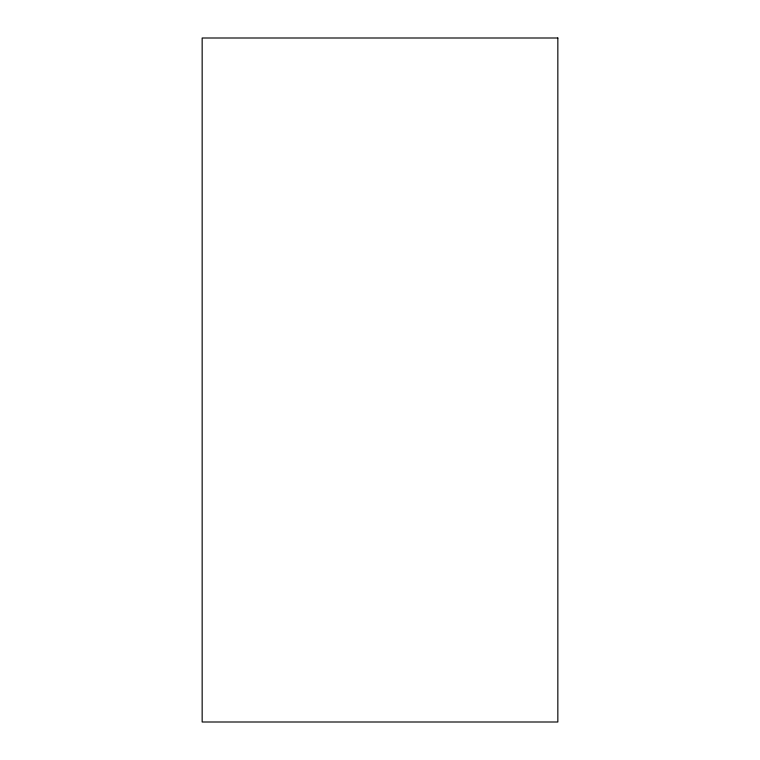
<?xml version="1.0" encoding="UTF-8"?>
<svg xmlns="http://www.w3.org/2000/svg" width="760" height="760" viewBox="0 0 760 760"><rect width="100%" height="100%" fill="white"/><g stroke="black" fill="none" stroke-linecap="round" stroke-linejoin="round"><path stroke-width="1.14" d="M557.84 38L202.16 38L202.16 722L557.84 722L557.84 38"/></g></svg>
